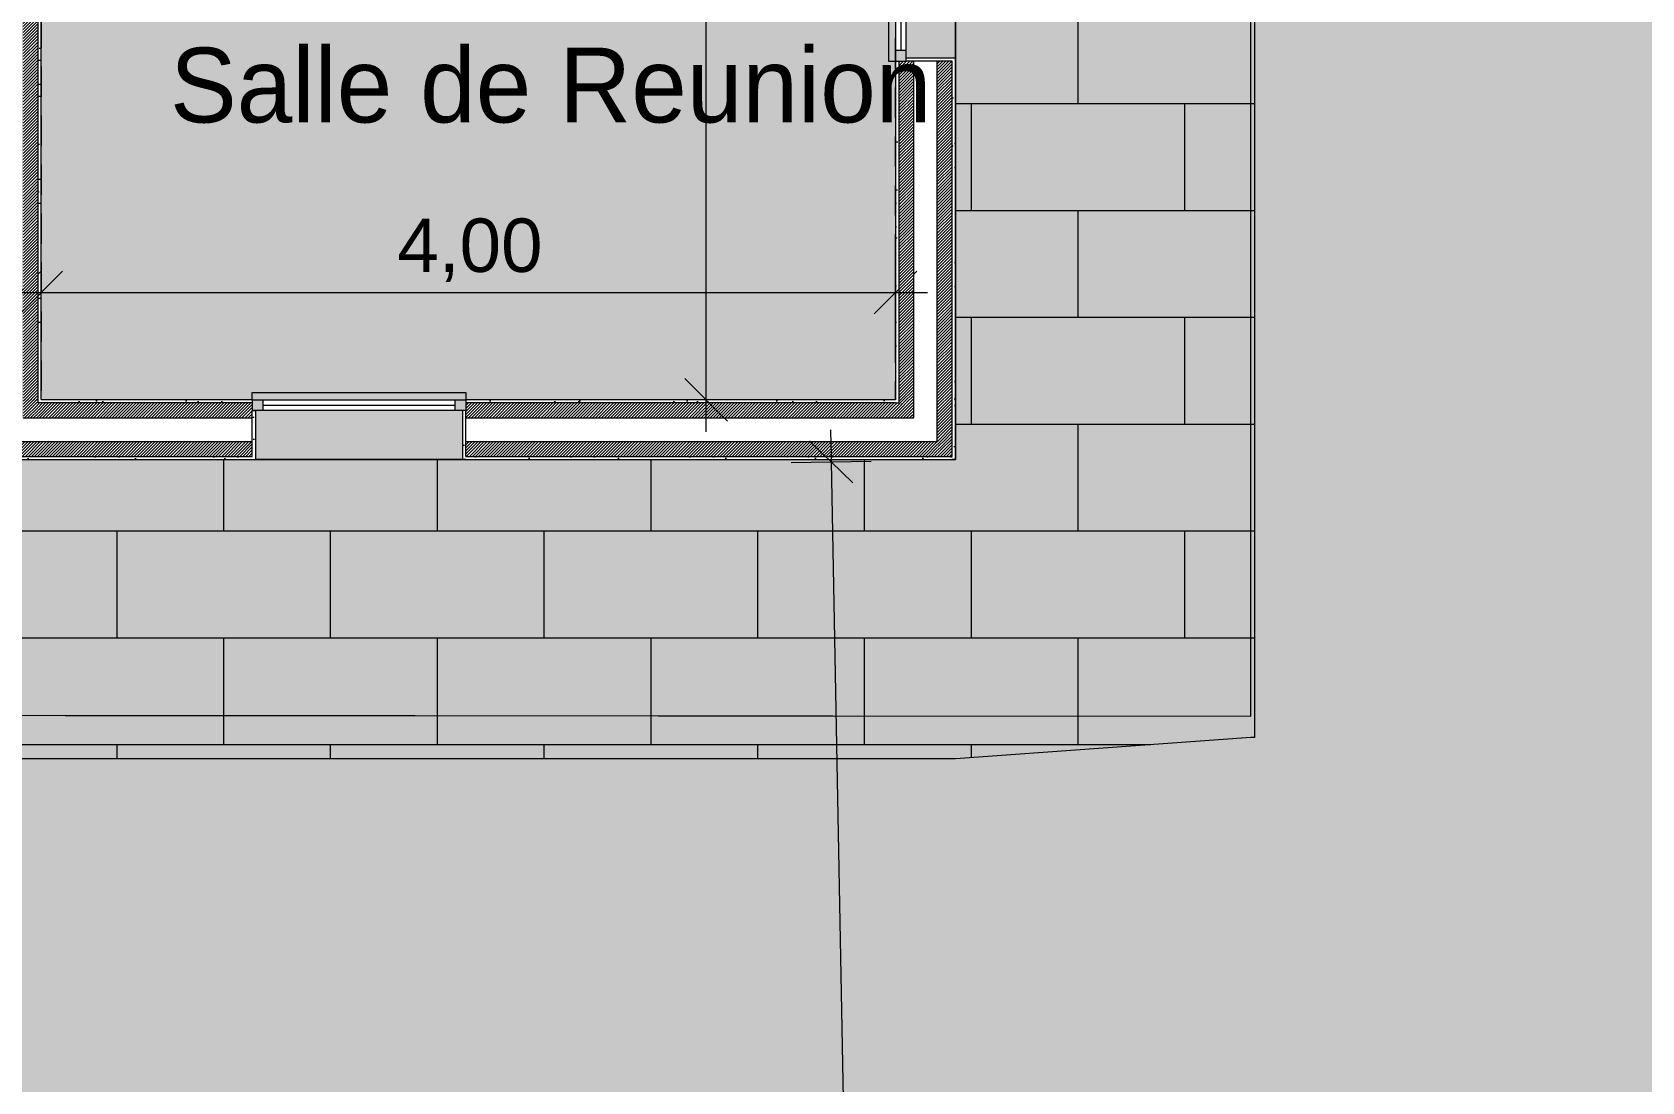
# Model space of a CAD drawing. Header units: millimetres. Extents: x -284281 to 1648660, y -821378 to -151356.
# Drawn here: x 458603 to 466140, y -264077 to -259166 of the extents above; entities that cross this region are included whole.
import ezdxf

# ---------------------------------------------------------------- set-up
doc = ezdxf.new("R2010")
doc.units = ezdxf.units.MM
doc.header["$MEASUREMENT"] = 0
doc.set_wipeout_variables(frame=1)
for name, pattern in [('Tirets', [229.305464, 141.111124, -88.19434]), ('Traits', [282.222223, 141.111112, -141.111112]), ('Wipeout_Contour', [1000, 0, -1000])]:
    doc.linetypes.add(name, pattern=pattern)
for name, color, linetype in [('Cotations - 1_100', 7, 'Continuous'), ('Fenêtres ARCHICAD', 7, 'Continuous'), ('Hachure', 7, 'Continuous'), ('Sols_ Dalles', 7, 'Continuous'), ('Structure - Murs extérieurs', 7, 'Continuous')]:
    doc.layers.add(name, color=color, linetype=linetype)
doc.styles.add('STYLE_GENERE_1', font='AGENCYR.TTF')
doc.styles.add('STYLE_GENERE_2', font='arial.ttf')
doc.dimstyles.new('STYLE_GENERE__1', dxfattribs={"dimtxt": 250, "dimasz": 190, "dimexe": 0.18, "dimexo": 0.0625, "dimgap": 0, "dimtad": 1, "dimtih": 1, "dimtoh": 1, "dimlfac": 0.001, "dimzin": 0, "dimdsep": 46, "dimtxsty": 'STYLE_GENERE_2', "dimblk": 'ARROWHEAD_6', "dimblk1": 'ARROWHEAD_6', "dimblk2": 'ARROWHEAD_6', "dimcen": 0.09, "dimse1": 1, "dimse2": 1, "dimclrd": 7, "dimclre": 7, "dimclrt": 7, "dimazin": 0, "dimtfac": 1, "dimtdec": 4, "dimtmove": 0, "dimatfit": 3, "dimfxl": 1, "dimtolj": 1, "dimtzin": 0, "dimarcsym": 0})
doc.dimstyles.new('STYLE_GENERE__2', dxfattribs={"dimtxt": 250, "dimasz": 190, "dimexe": 0.18, "dimexo": 0.0625, "dimgap": 0, "dimtad": 1, "dimlfac": 0.001, "dimzin": 0, "dimdsep": 46, "dimtxsty": 'STYLE_GENERE_2', "dimblk": 'ARROWHEAD_6', "dimblk1": 'ARROWHEAD_6', "dimblk2": 'ARROWHEAD_6', "dimcen": 0.09, "dimse1": 1, "dimse2": 1, "dimclrd": 7, "dimclre": 7, "dimclrt": 7, "dimazin": 0, "dimtfac": 1, "dimtdec": 4, "dimtmove": 0, "dimatfit": 3, "dimfxl": 1, "dimtolj": 1, "dimtzin": 0, "dimarcsym": 0})
pattern_1 = [(45, (0, 175), (-55.684659, 55.684659), [0, -52.5, 0, -78.75]), (110, (175, 175), (74.000794, 26.934086), [0, -38.5, 0, -66.5])]
pattern_2 = [(45, (0, 0), (-7.07106781, 7.07106781), [])]

# ---------------------------------------------------------------- blocks, each defined once
blk = doc.blocks.new('Dalle_31_2', base_point=(360548, -295062.6))
at = {"linetype": 'Continuous', "lineweight": 0, "true_color": 0x6f6f6f}
h = blk.add_hatch(color=8, dxfattribs=at)
h.paths.add_polyline_path([(360548, -295062.6), (487920.3, -293826.9), (487920.3, -270902.7), (487462.6, -270902.7), (472885.8, -271040.8), (472885.8, -271062.3, 0.001346), (472885.8, -271073), (472896.7, -273095.2, -0.414214), (470907.5, -275106), (462184.1, -275106, -0.005189), (462131, -275116.1), (454147.5, -275196.2), (438770.5, -275253.2, -0.386553), (436572.6, -273475.4, -0.025189), (436562.2, -273329.3), (436569.5, -267730.3, -0.098562), (436800.2, -266943.7), (436817.2, -266951.5, -0.258849), (438655, -265605.8), (438652.7, -265587.3), (439337.1, -265587.3), (439337.1, -265687.3), (439337.1, -270687.3), (469237.1, -270687.3), (469237.1, -265687.3), (470907.5, -265687.3), (472605.1, -265687.3), (472605.1, -163737.6), (371862.6, -163737.6), (371862.6, -271040.6), (371883, -271040.6), (371883.2, -272000.5), (371882.7, -272000.5, -0.409427), (367883.2, -275935), (360548, -275935)])
h.paths.add_polyline_path([(377135.1, -260640), (373845.1, -260640), (373845.1, -248365), (373845.1, -243090), (373845.1, -242190), (377135.1, -242190)], flags=0)
h.paths.add_polyline_path([(380203, -193810.6), (380203, -171995.6), (431505.8, -171995.6), (464309.6, -171995.6), (464309.6, -262265.6), (464309.6, -262365.6), (438593.7, -262350.6), (437925.6, -262350.6), (436549.6, -262350.6), (436549.6, -189810.6), (412055.1, -189810.6), (412055.1, -201780.6), (412055.1, -204495.6), (415454.1, -204495.6), (415454.1, -208495.6), (415454.1, -218295.6), (405655.1, -218295.6), (405655.1, -222495.6), (415474.6, -222495.6), (415474.6, -260810.6), (380203, -260810.6), (380203, -230015.6)], flags=0)
h.paths.add_polyline_path([(381436.6, -269433.9, -0.090319), (381558.3, -268727.6, -0.201449), (382612.2, -267592.7, -0.104211), (383417.5, -267415.1), (384017.5, -267409.4, -0.104045), (384824.9, -267571.2, -0.238255), (385983.8, -268953.3, -0.055189), (386036.4, -269390.3), (386038.4, -269611.4), (386050.6, -270890.3), (385792.1, -271892.8, -0.267949), (384069.6, -272909.1), (383469.6, -272914.8, -0.193717), (382078.8, -272370.2, -0.070569), (381728.2, -271931.3, -0.131652), (381450.8, -270933.8)], flags=0)
h.paths.add_polyline_path([(392016.5, -273452.1), (392030, -267377.8, -0.380557), (394016.5, -265609.8), (394094.2, -265609.8), (394094.2, -270609.8), (409094.2, -270609.8), (409094.2, -265609.8), (414055.7, -265609.8, -0.414214), (415555.7, -267109.8), (415555.7, -273660.7, -0.345502), (413836.8, -275433.4), (394027.3, -275599, -0.415791), (392016.5, -273599)], flags=0)
h.paths.add_polyline_path([(424209.6, -271504.1, -0.134474), (423930.5, -270484.9), (423930.5, -268984.9, -0.414214), (425930.5, -266984.9), (426530.5, -266984.9, -0.414214), (428530.5, -268984.9), (428530.5, -270484.9, -0.12882), (428273.5, -271465.6, -0.270936), (426530.5, -272484.9), (425930.5, -272484.9, -0.26498)], flags=0)
at = {"color": 9, "linetype": 'Continuous', "lineweight": 5, "flags": 128}
blk.add_lwpolyline([(380203, -193810.6), (380203, -230015.6), (380203, -260810.6), (415474.6, -260810.6), (415474.6, -222495.6), (405655.1, -222495.6), (405655.1, -218295.6), (415454.1, -218295.6), (415454.1, -208495.6), (415454.1, -204495.6), (412055.1, -204495.6), (412055.1, -201780.6), (412055.1, -189810.6), (436549.6, -189810.6), (436549.6, -262350.6), (437925.6, -262350.6), (438593.7, -262350.6), (464309.6, -262365.6), (464309.6, -262265.6), (464309.6, -171995.6), (431505.8, -171995.6), (380203, -171995.6)], close=True, dxfattribs=at)
blk = doc.blocks.new('Dalle_41_2', base_point=(436549.6, -253415.6))
at = {"layer": 'Sols_ Dalles', "linetype": 'Continuous', "lineweight": 0, "true_color": 0x2e271c}
blk.add_hatch(color=250, dxfattribs=at).paths.add_polyline_path([(436549.6, -253415.6), (436549.6, -262350.9), (464309.6, -262365.6), (464309.6, -253415.6), (462925.6, -253415.6), (462925.6, -261165.6), (450865.6, -261165.6), (450865.6, -259365.6), (449225.6, -259365.6), (449225.6, -261165.6), (437925.1, -261165.6), (437925.1, -257683.7), (439425.1, -257683.7), (439425.1, -256655.6), (437925.1, -256655.6), (437925.1, -253415.6)])
at = {"layer": 'Sols_ Dalles', "color": 250, "linetype": 'Continuous', "lineweight": 5, "true_color": 0x1f1f1f, "flags": 128}
blk.add_lwpolyline([(436549.6, -253415.6), (436549.6, -262350.9), (464309.6, -262365.6), (464309.6, -253415.6), (462925.6, -253415.6), (462925.6, -261165.6), (450865.6, -261165.6), (450865.6, -259365.6), (449225.6, -259365.6), (449225.6, -261165.6), (437925.1, -261165.6), (437925.1, -257683.7), (439425.1, -257683.7), (439425.1, -256655.6), (437925.1, -256655.6), (437925.1, -253415.6)], close=True, dxfattribs=at)
blk = doc.blocks.new('Dalle_48_2', base_point=(437925.1, -253415.6))
at = {"layer": 'Sols_ Dalles', "linetype": 'Continuous', "lineweight": 0, "true_color": 0x393736}
blk.add_hatch(color=250, dxfattribs=at).paths.add_polyline_path([(437925.1, -253415.6), (437925.1, -256655.6), (440005.1, -256655.6), (440005.1, -257683.7), (437925.1, -257683.7), (437925.1, -261165.6), (449210.6, -261165.6), (449210.6, -259085.6), (450865.6, -259085.6), (450865.6, -261165.6), (462925.6, -261165.6), (462925.6, -253415.6)])
at = {"layer": 'Sols_ Dalles', "color": 250, "linetype": 'Continuous', "lineweight": 5, "true_color": 0x1f1f1f, "flags": 128}
blk.add_lwpolyline([(437925.1, -253415.6), (462925.6, -253415.6), (462925.6, -261165.6), (450865.6, -261165.6), (450865.6, -259085.6), (449210.6, -259085.6), (449210.6, -261165.6), (437925.1, -261165.6), (437925.1, -257683.7), (440005.1, -257683.7), (440005.1, -256655.6), (437925.1, -256655.6)], close=True, dxfattribs=at)
blk = doc.blocks.new('Fenêtre 25_5')
at = {"layer": 'Fenêtres ARCHICAD', "color": 7, "linetype": 'Continuous', "lineweight": 5}
for p, q in [((-500, 0), (-500, 33.3)), ((-500, 33.3), (500, 33.3)), ((-500, 0), (-500, -15)), ((-500, 0), (-500, -15)), ((500, 33.3), (500, 0)), ((500, 0), (500, -15)), ((500, 0), (500, -15)), ((-500, -15), (-500, -50)), ((-500, -15), (-500, -50)), ((500, -15), (500, -50)), ((500, -15), (500, -50)), ((-500, -280), (-485, -280)), ((-485, -280), (485, -280)), ((500, -280), (485, -280))]:
    blk.add_line(p, q, dxfattribs=at)
at = {"layer": 'Fenêtres ARCHICAD', "color": 7, "linetype": 'Traits', "lineweight": 5}
blk.add_line((-500, 0), (500, 0), dxfattribs=at)
at = {"color": 254, "linetype": 'Wipeout_Contour', "lineweight": 0, "ltscale": 1805.5395}
blk.add_wipeout([(-450, 0), (-450, -50), (450, -50), (450, 0)], dxfattribs=at).dxf.layer = 'Fenêtres ARCHICAD'
at = {"layer": 'Fenêtres ARCHICAD', "color": 7, "linetype": 'Continuous', "lineweight": 5}
for p, q in [((-500, 0), (-450, 0)), ((-450, 0), (-450, -50)), ((-450, 0), (450, 0)), ((450, -50), (450, 0)), ((450, 0), (500, 0)), ((-450, -50), (-500, -50)), ((-485, -50), (-485, -280)), ((-450, -25), (450, -25)), ((450, -50), (-450, -50)), ((500, -50), (450, -50)), ((485, -50), (485, -280))]:
    blk.add_line(p, q, dxfattribs=at)
blk = doc.blocks.new('Mur_191_2', base_point=(462925.6, -253415.6))
at = {"color": 254, "linetype": 'Wipeout_Contour', "lineweight": 0, "ltscale": 1593427.270959159}
blk.add_wipeout([(462645.6, -260900.6), (462660.6, -260900.6), (462645.6, -260885.6)], dxfattribs=at)
at = {"color": 254, "linetype": 'Wipeout_Contour', "lineweight": 0, "ltscale": 1594510.284848469}
blk.add_wipeout([(462910.6, -261150.6), (462910.6, -261165.6), (462925.6, -261165.6)], dxfattribs=at)
at = {"linetype": 'Continuous', "lineweight": 5, "true_color": 0x5f5f5f}
h = blk.add_hatch(dxfattribs=at)
h.set_pattern_fill('ENDUIT_0002', color=251, style=0, pattern_type=2)
h.set_pattern_definition(pattern_1)
h.paths.add_polyline_path([(462645.6, -260900.6), (462660.6, -260900.6), (462645.6, -260885.6)])
h = blk.add_hatch(dxfattribs=at)
h.set_pattern_fill('ENDUIT_0002', color=251, style=0, pattern_type=2)
h.set_pattern_definition(pattern_1)
h.paths.add_polyline_path([(462910.6, -261150.6), (462910.6, -261165.6), (462925.6, -261165.6)])
at = {"color": 254, "linetype": 'Wipeout_Contour', "lineweight": 0, "ltscale": 1594326.152292577}
blk.add_wipeout([(462840.6, -261150.6), (462910.6, -261150.6), (462840.6, -261080.6)], dxfattribs=at)
at = {"linetype": 'Continuous', "lineweight": 5, "true_color": 0x5f5f5f}
h = blk.add_hatch(dxfattribs=at)
h.set_pattern_fill('BRIQUES_TERRE_CUITE__INT_94', color=251, style=0, pattern_type=2)
h.set_pattern_definition(pattern_2)
h.paths.add_polyline_path([(462840.6, -261150.6), (462910.6, -261150.6), (462840.6, -261080.6)])
at = {"color": 254, "linetype": 'Wipeout_Contour', "lineweight": 0, "ltscale": 1593950.739585649}
blk.add_wipeout([(462730.6, -261080.6), (462840.6, -261080.6), (462730.6, -260970.6)], dxfattribs=at)
at = {"color": 254, "linetype": 'Wipeout_Contour', "lineweight": 0, "ltscale": 1594514.616561768}
blk.add_wipeout([(462910.6, -261150.6), (462925.6, -261165.6), (462925.6, -261150.6)], dxfattribs=at)
at = {"linetype": 'Continuous', "lineweight": 5, "true_color": 0x5f5f5f}
h = blk.add_hatch(dxfattribs=at)
h.set_pattern_fill('ENDUIT_0002', color=251, style=0, pattern_type=2)
h.set_pattern_definition(pattern_1)
h.paths.add_polyline_path([(462910.6, -261150.6), (462925.6, -261165.6), (462925.6, -261150.6)])
at = {"color": 254, "linetype": 'Wipeout_Contour', "lineweight": 0, "ltscale": 1593590.515396934}
blk.add_wipeout([(462660.6, -260970.6), (462730.6, -260970.6), (462660.6, -260900.6)], dxfattribs=at)
at = {"linetype": 'Continuous', "lineweight": 5, "true_color": 0x5f5f5f}
h = blk.add_hatch(dxfattribs=at)
h.set_pattern_fill('BRIQUES_TERRE_CUITE__INT_94', color=251, style=0, pattern_type=2)
h.set_pattern_definition(pattern_2)
h.paths.add_polyline_path([(462660.6, -260970.6), (462730.6, -260970.6), (462660.6, -260900.6)])
at = {"color": 254, "linetype": 'Wipeout_Contour', "lineweight": 0, "ltscale": 2124189.179932085}
blk.add_wipeout([(462910.6, -261150.6), (462925.6, -261150.6), (462925.6, -259301), (462910.6, -259301)], dxfattribs=at)
at = {"linetype": 'Continuous', "lineweight": 5, "true_color": 0x5f5f5f}
h = blk.add_hatch(dxfattribs=at)
h.set_pattern_fill('ENDUIT_0002', color=251, style=0, pattern_type=2)
h.set_pattern_definition(pattern_1)
h.paths.add_polyline_path([(462910.6, -261150.6), (462925.6, -261150.6), (462925.6, -259301), (462910.6, -259301)])
at = {"color": 254, "linetype": 'Wipeout_Contour', "lineweight": 0, "ltscale": 1593431.606614457}
blk.add_wipeout([(462645.6, -260885.6), (462660.6, -260900.6), (462660.6, -260885.6)], dxfattribs=at)
at = {"linetype": 'Continuous', "lineweight": 5, "true_color": 0x5f5f5f}
h = blk.add_hatch(dxfattribs=at)
h.set_pattern_fill('ENDUIT_0002', color=251, style=0, pattern_type=2)
h.set_pattern_definition(pattern_1)
h.paths.add_polyline_path([(462645.6, -260885.6), (462660.6, -260900.6), (462660.6, -260885.6)])
at = {"color": 254, "linetype": 'Wipeout_Contour', "lineweight": 0, "ltscale": 1594351.365016272}
blk.add_wipeout([(462840.6, -261080.6), (462910.6, -261150.6), (462910.6, -261080.6)], dxfattribs=at)
at = {"linetype": 'Continuous', "lineweight": 5, "true_color": 0x5f5f5f}
h = blk.add_hatch(dxfattribs=at)
h.set_pattern_fill('BRIQUES_TERRE_CUITE__INT_94', color=251, style=0, pattern_type=2)
h.set_pattern_definition(pattern_2)
h.paths.add_polyline_path([(462840.6, -261080.6), (462910.6, -261150.6), (462910.6, -261080.6)])
at = {"color": 7, "linetype": 'Continuous', "lineweight": 5}
blk.add_line((462840.6, -261150.6), (462910.6, -261150.6), dxfattribs=at)
at = {"color": 7, "linetype": 'Continuous', "lineweight": 5, "flags": 128}
blk.add_lwpolyline([(462925.6, -261165.6), (462910.6, -261165.6)], dxfattribs=at)
at = {"color": 254, "linetype": 'Wipeout_Contour', "lineweight": 0, "ltscale": 2123004.806016696}
blk.add_wipeout([(462645.6, -260885.6), (462660.6, -260885.6), (462660.6, -259301), (462645.6, -259301)], dxfattribs=at)
at = {"linetype": 'Continuous', "lineweight": 5, "true_color": 0x5f5f5f}
h = blk.add_hatch(dxfattribs=at)
h.set_pattern_fill('ENDUIT_0002', color=251, style=0, pattern_type=2)
h.set_pattern_definition(pattern_1)
h.paths.add_polyline_path([(462645.6, -260885.6), (462660.6, -260885.6), (462660.6, -259301), (462645.6, -259301)])
at = {"color": 254, "linetype": 'Wipeout_Contour', "lineweight": 0, "ltscale": 2123972.2058544}
blk.add_wipeout([(462840.6, -261080.6), (462910.6, -261080.6), (462910.6, -259301), (462840.6, -259301)], dxfattribs=at)
at = {"linetype": 'Continuous', "lineweight": 5, "true_color": 0x5f5f5f}
h = blk.add_hatch(dxfattribs=at)
h.set_pattern_fill('BRIQUES_TERRE_CUITE__INT_94', color=251, style=0, pattern_type=2)
h.set_pattern_definition(pattern_2)
h.paths.add_polyline_path([(462840.6, -261080.6), (462910.6, -261080.6), (462910.6, -259301), (462840.6, -259301)])
at = {"color": 7, "linetype": 'Continuous', "lineweight": 5}
blk.add_line((462910.6, -261150.6), (462910.6, -261080.6), dxfattribs=at)
at = {"color": 254, "linetype": 'Wipeout_Contour', "lineweight": 0, "ltscale": 1593991.147699923}
blk.add_wipeout([(462730.6, -260970.6), (462840.6, -261080.6), (462840.6, -260970.6)], dxfattribs=at)
at = {"color": 7, "linetype": 'Continuous', "lineweight": 5}
blk.add_line((462730.6, -261080.6), (462840.6, -261080.6), dxfattribs=at)
at = {"color": 254, "linetype": 'Wipeout_Contour', "lineweight": 0, "ltscale": 2123550.316266697}
blk.add_wipeout([(462840.6, -259301), (462730.6, -259301), (462730.6, -260970.6), (462840.6, -260970.6)], dxfattribs=at)
at = {"color": 7, "linetype": 'Continuous', "lineweight": 5}
blk.add_line((462840.6, -261080.6), (462840.6, -260970.6), dxfattribs=at)
at = {"color": 254, "linetype": 'Wipeout_Contour', "lineweight": 0, "ltscale": 1593615.740436903}
blk.add_wipeout([(462660.6, -260900.6), (462730.6, -260970.6), (462730.6, -260900.6)], dxfattribs=at)
at = {"linetype": 'Continuous', "lineweight": 5, "true_color": 0x5f5f5f}
h = blk.add_hatch(dxfattribs=at)
h.set_pattern_fill('BRIQUES_TERRE_CUITE__INT_94', color=251, style=0, pattern_type=2)
h.set_pattern_definition(pattern_2)
h.paths.add_polyline_path([(462660.6, -260900.6), (462730.6, -260970.6), (462730.6, -260900.6)])
at = {"color": 7, "linetype": 'Continuous', "lineweight": 5}
blk.add_line((462660.6, -260970.6), (462730.6, -260970.6), dxfattribs=at)
at = {"color": 254, "linetype": 'Wipeout_Contour', "lineweight": 0, "ltscale": 2653567.501943607}
blk.add_wipeout([(462695.6, -259301), (462660.6, -259301), (462660.6, -260900.6), (462730.6, -260900.6), (462730.6, -259301)], dxfattribs=at)
at = {"linetype": 'Continuous', "lineweight": 5, "true_color": 0x5f5f5f}
h = blk.add_hatch(dxfattribs=at)
h.set_pattern_fill('BRIQUES_TERRE_CUITE__INT_94', color=251, style=0, pattern_type=2)
h.set_pattern_definition(pattern_2)
h.paths.add_polyline_path([(462695.6, -259301), (462660.6, -259301), (462660.6, -260900.6), (462730.6, -260900.6), (462730.6, -259301)])
at = {"color": 7, "linetype": 'Continuous', "lineweight": 5}
for p, q in [((462645.6, -260900.6), (462660.6, -260900.6)), ((462730.6, -260970.6), (462730.6, -260900.6))]:
    blk.add_line(p, q, dxfattribs=at)
at = {"color": 7, "linetype": 'Continuous', "lineweight": 5, "flags": 128}
blk.add_lwpolyline([(462645.6, -259301), (462645.6, -260885.6)], dxfattribs=at)
at = {"color": 254, "linetype": 'Wipeout_Contour', "lineweight": 0, "ltscale": 2652574.146904989}
blk.add_wipeout([(462925.6, -259286), (462695.6, -259286), (462695.6, -259301), (462910.6, -259301), (462925.6, -259301)], dxfattribs=at)
at = {"linetype": 'Continuous', "lineweight": 5, "true_color": 0x5f5f5f}
h = blk.add_hatch(dxfattribs=at)
h.set_pattern_fill('ENDUIT_0002', color=251, style=0, pattern_type=2)
h.set_pattern_definition(pattern_1)
h.paths.add_polyline_path([(462925.6, -259286), (462695.6, -259286), (462695.6, -259301), (462910.6, -259301), (462925.6, -259301)])
at = {"color": 7, "linetype": 'Continuous', "lineweight": 5}
for p, q in [((462645.6, -259301), (462660.6, -259301)), ((462660.6, -259301), (462660.6, -260900.6)), ((462660.6, -259301), (462695.6, -259301)), ((462695.6, -259286), (462925.6, -259286)), ((462695.6, -259301), (462695.6, -259286)), ((462910.6, -259301), (462695.6, -259301)), ((462730.6, -260900.6), (462730.6, -259301)), ((462840.6, -260970.6), (462840.6, -259301)), ((462910.6, -261080.6), (462910.6, -259301)), ((462925.6, -259301), (462925.6, -259286))]:
    blk.add_line(p, q, dxfattribs=at)
at = {"color": 7, "linetype": 'Continuous', "lineweight": 5, "flags": 128}
blk.add_lwpolyline([(462925.6, -261165.6), (462925.6, -259301)], dxfattribs=at)
at = {"layer": 'Fenêtres ARCHICAD', "color": 7, "linetype": 'Continuous', "lineweight": 5, "xscale": -1, "zscale": 1000, "rotation": 90}
blk.add_blockref('Fenêtre 25_5', (462645.6, -258801), dxfattribs=at)
blk = doc.blocks.new('Mur_205_2', base_point=(458560.6, -261165.6))
at = {"color": 254, "linetype": 'Wipeout_Contour', "lineweight": 0, "ltscale": 2110450.476736632}
blk.add_wipeout([(458630.6, -260885.6), (458560.6, -260885.6), (458560.6, -260900.6), (458630.6, -260900.6)], dxfattribs=at).dxf.layer = 'Structure - Murs extérieurs'
at = {"layer": 'Structure - Murs extérieurs', "linetype": 'Continuous', "lineweight": 5, "true_color": 0x5f5f5f}
h = blk.add_hatch(dxfattribs=at)
h.set_pattern_fill('BRIQUES_TERRE_CUITE__INT_94', color=251, style=0, pattern_type=2)
h.set_pattern_definition(pattern_2)
h.paths.add_polyline_path([(458630.6, -260885.6), (458560.6, -260885.6), (458560.6, -260900.6), (458630.6, -260900.6)])
at = {"color": 254, "linetype": 'Wipeout_Contour', "lineweight": 0, "ltscale": 2107437.48479078}
blk.add_wipeout([(458645.6, -257689.4), (458630.6, -257689.4), (458630.6, -260885.6), (458645.6, -260885.6)], dxfattribs=at).dxf.layer = 'Structure - Murs extérieurs'
at = {"layer": 'Structure - Murs extérieurs', "linetype": 'Continuous', "lineweight": 5, "true_color": 0x5f5f5f}
h = blk.add_hatch(dxfattribs=at)
h.set_pattern_fill('ENDUIT_0002', color=251, style=0, pattern_type=2)
h.set_pattern_definition(pattern_1)
h.paths.add_polyline_path([(458645.6, -257689.4), (458630.6, -257689.4), (458630.6, -260885.6), (458645.6, -260885.6)])
at = {"color": 254, "linetype": 'Wipeout_Contour', "lineweight": 0, "ltscale": 2107557.943611092}
blk.add_wipeout([(458560.6, -257963.3), (458560.6, -260885.6), (458630.6, -260885.6), (458630.6, -257963.3)], dxfattribs=at).dxf.layer = 'Structure - Murs extérieurs'
at = {"layer": 'Structure - Murs extérieurs', "linetype": 'Continuous', "lineweight": 5, "true_color": 0x5f5f5f}
h = blk.add_hatch(dxfattribs=at)
h.set_pattern_fill('BRIQUES_TERRE_CUITE__INT_94', color=251, style=0, pattern_type=2)
h.set_pattern_definition(pattern_2)
h.paths.add_polyline_path([(458560.6, -257963.3), (458560.6, -260885.6), (458630.6, -260885.6), (458630.6, -257963.3)])
at = {"layer": 'Structure - Murs extérieurs', "color": 7, "linetype": 'Continuous', "lineweight": 5}
for p, q in [((458630.6, -260885.6), (458630.6, -257963.3)), ((458630.6, -260900.6), (458630.6, -260885.6))]:
    blk.add_line(p, q, dxfattribs=at)
at = {"layer": 'Structure - Murs extérieurs', "color": 7, "linetype": 'Continuous', "lineweight": 5, "flags": 128}
blk.add_lwpolyline([(458645.6, -260885.6), (458645.6, -257689.4)], dxfattribs=at)
blk = doc.blocks.new('Mur_289_2', base_point=(462925.6, -261165.6))
at = {"color": 254, "linetype": 'Wipeout_Contour', "lineweight": 0, "ltscale": 2110598.239563384}
blk.add_wipeout([(458645.6, -260885.6), (458630.6, -260885.6), (458630.6, -260900.6), (458645.6, -260900.6)], dxfattribs=at)
at = {"color": 254, "linetype": 'Wipeout_Contour', "lineweight": 0, "ltscale": 2121042.893771754}
blk.add_wipeout([(460633.4, -260900.6), (462645.6, -260900.6), (462645.6, -260885.6), (460633.4, -260885.6)], dxfattribs=at)
at = {"color": 254, "linetype": 'Wipeout_Contour', "lineweight": 0, "ltscale": 2110952.043947343}
blk.add_wipeout([(457544, -261150.6), (457544, -261165.6), (459633.4, -261165.6), (459633.4, -261150.6)], dxfattribs=at)
at = {"color": 254, "linetype": 'Wipeout_Contour', "lineweight": 0, "ltscale": 2122026.199922211}
blk.add_wipeout([(460633.4, -261150.6), (460633.4, -261165.6), (462910.6, -261165.6), (462910.6, -261150.6)], dxfattribs=at)
at = {"linetype": 'Continuous', "lineweight": 5, "true_color": 0x5f5f5f}
h = blk.add_hatch(dxfattribs=at)
h.set_pattern_fill('ENDUIT_0002', color=251, style=0, pattern_type=2)
h.set_pattern_definition(pattern_1)
h.paths.add_polyline_path([(458645.6, -260885.6), (458630.6, -260885.6), (458630.6, -260900.6), (458645.6, -260900.6)])
h = blk.add_hatch(dxfattribs=at)
h.set_pattern_fill('ENDUIT_0002', color=251, style=0, pattern_type=2)
h.set_pattern_definition(pattern_1)
h.paths.add_polyline_path([(460633.4, -260900.6), (462645.6, -260900.6), (462645.6, -260885.6), (460633.4, -260885.6)])
h = blk.add_hatch(dxfattribs=at)
h.set_pattern_fill('ENDUIT_0002', color=251, style=0, pattern_type=2)
h.set_pattern_definition(pattern_1)
h.paths.add_polyline_path([(457544, -261150.6), (457544, -261165.6), (459633.4, -261165.6), (459633.4, -261150.6)])
h = blk.add_hatch(dxfattribs=at)
h.set_pattern_fill('ENDUIT_0002', color=251, style=0, pattern_type=2)
h.set_pattern_definition(pattern_1)
h.paths.add_polyline_path([(460633.4, -261150.6), (460633.4, -261165.6), (462910.6, -261165.6), (462910.6, -261150.6)])
at = {"color": 254, "linetype": 'Wipeout_Contour', "lineweight": 0, "ltscale": 2112342.024570296}
blk.add_wipeout([(458645.6, -260900.6), (459633.4, -260900.6), (459633.4, -260885.6), (458645.6, -260885.6)], dxfattribs=at)
at = {"color": 254, "linetype": 'Wipeout_Contour', "lineweight": 0, "ltscale": 2110867.925418119}
blk.add_wipeout([(457544, -261150.6), (459633.4, -261150.6), (459633.4, -261080.6), (457544, -261080.6)], dxfattribs=at)
at = {"color": 254, "linetype": 'Wipeout_Contour', "lineweight": 0, "ltscale": 2121820.584122718}
blk.add_wipeout([(460633.4, -261150.6), (462840.6, -261150.6), (462840.6, -261080.6), (460633.4, -261080.6)], dxfattribs=at)
at = {"linetype": 'Continuous', "lineweight": 5, "true_color": 0x5f5f5f}
h = blk.add_hatch(dxfattribs=at)
h.set_pattern_fill('ENDUIT_0002', color=251, style=0, pattern_type=2)
h.set_pattern_definition(pattern_1)
h.paths.add_polyline_path([(458645.6, -260900.6), (459633.4, -260900.6), (459633.4, -260885.6), (458645.6, -260885.6)])
h = blk.add_hatch(dxfattribs=at)
h.set_pattern_fill('BRIQUES_TERRE_CUITE__INT_94', color=251, style=0, pattern_type=2)
h.set_pattern_definition(pattern_2)
h.paths.add_polyline_path([(457544, -261150.6), (459633.4, -261150.6), (459633.4, -261080.6), (457544, -261080.6)])
h = blk.add_hatch(dxfattribs=at)
h.set_pattern_fill('BRIQUES_TERRE_CUITE__INT_94', color=251, style=0, pattern_type=2)
h.set_pattern_definition(pattern_2)
h.paths.add_polyline_path([(460633.4, -261150.6), (462840.6, -261150.6), (462840.6, -261080.6), (460633.4, -261080.6)])
at = {"color": 7, "linetype": 'Continuous', "lineweight": 5}
blk.add_line((462840.6, -261150.6), (462910.6, -261150.6), dxfattribs=at)
at = {"color": 254, "linetype": 'Wipeout_Contour', "lineweight": 0, "ltscale": 2110689.824576356}
blk.add_wipeout([(459633.4, -260970.6), (457544, -260970.6), (457544, -261080.6), (459633.4, -261080.6)], dxfattribs=at)
at = {"color": 254, "linetype": 'Wipeout_Contour', "lineweight": 0, "ltscale": 2121451.781348047}
blk.add_wipeout([(462730.6, -260970.6), (460633.4, -260970.6), (460633.4, -261080.6), (462730.6, -261080.6)], dxfattribs=at)
at = {"color": 7, "linetype": 'Continuous', "lineweight": 5}
blk.add_line((462730.6, -261080.6), (462840.6, -261080.6), dxfattribs=at)
at = {"color": 254, "linetype": 'Wipeout_Contour', "lineweight": 0, "ltscale": 2110534.54663781}
blk.add_wipeout([(458630.6, -260900.6), (458560.6, -260900.6), (458560.6, -260970.6), (458630.6, -260970.6)], dxfattribs=at)
at = {"color": 254, "linetype": 'Wipeout_Contour', "lineweight": 0, "ltscale": 2650558.888471238}
blk.add_wipeout([(460633.4, -260900.6), (460633.4, -260935.6), (460633.4, -260970.6), (462660.6, -260970.6), (462660.6, -260900.6)], dxfattribs=at)
at = {"linetype": 'Continuous', "lineweight": 5, "true_color": 0x5f5f5f}
h = blk.add_hatch(dxfattribs=at)
h.set_pattern_fill('BRIQUES_TERRE_CUITE__INT_94', color=251, style=0, pattern_type=2)
h.set_pattern_definition(pattern_2)
h.paths.add_polyline_path([(458630.6, -260900.6), (458560.6, -260900.6), (458560.6, -260970.6), (458630.6, -260970.6)])
h = blk.add_hatch(dxfattribs=at)
h.set_pattern_fill('BRIQUES_TERRE_CUITE__INT_94', color=251, style=0, pattern_type=2)
h.set_pattern_definition(pattern_2)
h.paths.add_polyline_path([(460633.4, -260900.6), (460633.4, -260935.6), (460633.4, -260970.6), (462660.6, -260970.6), (462660.6, -260900.6)])
at = {"color": 7, "linetype": 'Continuous', "lineweight": 5}
for p, q in [((462645.6, -260900.6), (462660.6, -260900.6)), ((462660.6, -260970.6), (462730.6, -260970.6))]:
    blk.add_line(p, q, dxfattribs=at)
at = {"color": 7, "linetype": 'Continuous', "lineweight": 5, "flags": 128}
blk.add_lwpolyline([(462645.6, -260885.6), (460633.4, -260885.6)], dxfattribs=at)
at = {"color": 254, "linetype": 'Wipeout_Contour', "lineweight": 0, "ltscale": 2640935.422778354}
blk.add_wipeout([(459633.4, -260900.6), (458630.6, -260900.6), (458630.6, -260970.6), (459633.4, -260970.6), (459633.4, -260935.6)], dxfattribs=at)
at = {"color": 254, "linetype": 'Wipeout_Contour', "lineweight": 0, "ltscale": 2647335.379469098}
blk.add_wipeout([(460618.4, -261165.6), (460633.4, -261165.6), (460633.4, -261150.6), (460633.4, -260935.6), (460618.4, -260935.6)], dxfattribs=at)
at = {"linetype": 'Continuous', "lineweight": 5, "true_color": 0x5f5f5f}
h = blk.add_hatch(dxfattribs=at)
h.set_pattern_fill('BRIQUES_TERRE_CUITE__INT_94', color=251, style=0, pattern_type=2)
h.set_pattern_definition(pattern_2)
h.paths.add_polyline_path([(459633.4, -260900.6), (458630.6, -260900.6), (458630.6, -260970.6), (459633.4, -260970.6), (459633.4, -260935.6)])
h = blk.add_hatch(dxfattribs=at)
h.set_pattern_fill('ENDUIT_0002', color=251, style=0, pattern_type=2)
h.set_pattern_definition(pattern_1)
h.paths.add_polyline_path([(460618.4, -261165.6), (460633.4, -261165.6), (460633.4, -261150.6), (460633.4, -260935.6), (460618.4, -260935.6)])
at = {"color": 7, "linetype": 'Continuous', "lineweight": 5}
for p, q in [((458630.6, -260900.6), (458630.6, -260885.6)), ((460633.4, -260885.6), (460633.4, -260900.6)), ((462645.6, -260900.6), (460633.4, -260900.6)), ((460633.4, -260900.6), (460633.4, -260935.6)), ((458560.6, -260970.6), (458630.6, -260970.6)), ((460618.4, -260935.6), (460618.4, -261165.6)), ((460633.4, -260935.6), (460618.4, -260935.6)), ((460633.4, -261150.6), (460633.4, -260935.6)), ((460633.4, -260970.6), (462660.6, -260970.6)), ((460633.4, -261080.6), (462730.6, -261080.6)), ((460633.4, -261165.6), (460618.4, -261165.6)), ((460633.4, -261150.6), (462840.6, -261150.6))]:
    blk.add_line(p, q, dxfattribs=at)
at = {"color": 7, "linetype": 'Continuous', "lineweight": 5, "flags": 128}
for points in [[(459633.4, -260885.6), (458645.6, -260885.6)], [(460633.4, -261165.6), (462910.6, -261165.6)]]:
    blk.add_lwpolyline(points, dxfattribs=at)
at = {"color": 254, "linetype": 'Wipeout_Contour', "lineweight": 0, "ltscale": 2643039.657019198}
blk.add_wipeout([(459633.4, -261165.6), (459648.4, -261165.6), (459648.4, -260935.6), (459633.4, -260935.6), (459633.4, -261150.6)], dxfattribs=at)
at = {"linetype": 'Continuous', "lineweight": 5, "true_color": 0x5f5f5f}
h = blk.add_hatch(dxfattribs=at)
h.set_pattern_fill('ENDUIT_0002', color=251, style=0, pattern_type=2)
h.set_pattern_definition(pattern_1)
h.paths.add_polyline_path([(459633.4, -261165.6), (459648.4, -261165.6), (459648.4, -260935.6), (459633.4, -260935.6), (459633.4, -261150.6)])
at = {"color": 7, "linetype": 'Continuous', "lineweight": 5}
for p, q in [((459633.4, -260900.6), (458630.6, -260900.6)), ((459633.4, -260885.6), (459633.4, -260900.6)), ((459633.4, -260900.6), (459633.4, -260935.6)), ((458630.6, -260970.6), (459633.4, -260970.6)), ((459633.4, -260935.6), (459648.4, -260935.6)), ((459633.4, -261150.6), (459633.4, -260935.6)), ((459648.4, -260935.6), (459648.4, -261165.6)), ((457544, -261080.6), (459633.4, -261080.6)), ((457544, -261150.6), (459633.4, -261150.6)), ((459633.4, -261165.6), (459648.4, -261165.6))]:
    blk.add_line(p, q, dxfattribs=at)
at = {"color": 7, "linetype": 'Continuous', "lineweight": 5, "flags": 128}
blk.add_lwpolyline([(457544, -261165.6), (459633.4, -261165.6)], dxfattribs=at)
at = {"layer": 'Fenêtres ARCHICAD', "color": 7, "linetype": 'Continuous', "lineweight": 5, "zscale": 1000}
blk.add_blockref('Fenêtre 25_5', (460133.4, -260885.6), dxfattribs=at)
blk = doc.blocks.new('*D969')
at = {"layer": 'Cotations - 1_100', "color": 7, "linetype": 'Continuous', "lineweight": 5, "transparency": 16777216}
for p, q in [((455545.6, -260571.5), (455545.6, -260196.5)), ((458545.6, -260571.5), (458545.6, -260196.5)), ((455645.6, -260284), (455445.6, -260484)), ((458445.6, -260484), (458645.6, -260284)), ((455545.6, -260384), (458545.6, -260384))]:
    blk.add_line(p, q, dxfattribs=at)
at = {"layer": 'Cotations - 1_100', "color": 7, "lineweight": 5, "transparency": 16777216, "char_height": 250, "attachment_point": 7, "style": 'STYLE_GENERE_2'}
for s, insert in [('\\A1;{\\pql;\\fArial|b0|i0|c0|p38;3,00}', (456380.4, -260334)), ('\\A1;{\\pql;\\fArial|b0|i0|c0|p38;0,10}', (457780.4, -260334))]:
    blk.add_mtext(s, dxfattribs=dict(at, insert=insert))
blk = doc.blocks.new('ARROWHEAD_6')
at = {"color": 0, "linetype": 'Continuous', "lineweight": 0}
for p, q in [((-0.5, -0.5), (0.5, 0.5)), ((0, 0), (-1, 0))]:
    blk.add_line(p, q, dxfattribs=at)
blk = doc.blocks.new('*D970')
at = {"layer": 'Cotations - 1_100', "color": 7, "linetype": 'Continuous', "lineweight": 5, "transparency": 16777216}
for p, q in [((458545.6, -260571.5), (458545.6, -260196.5)), ((458645.6, -260571.5), (458645.6, -260196.5)), ((458445.6, -260484), (458645.6, -260284)), ((458745.6, -260284), (458545.6, -260484)), ((458545.6, -260384), (458645.6, -260384))]:
    blk.add_line(p, q, dxfattribs=at)
blk = doc.blocks.new('*D971')
at = {"layer": 'Cotations - 1_100', "color": 7, "linetype": 'Continuous', "lineweight": 5, "transparency": 16777216}
for p, q in [((458645.6, -260571.5), (458645.6, -260196.5)), ((462645.6, -260571.5), (462645.6, -260196.5)), ((458745.6, -260284), (458545.6, -260484)), ((462545.6, -260484), (462745.6, -260284)), ((458645.6, -260384), (462645.6, -260384)), ((462645.6, -260384), (462795.6, -260384))]:
    blk.add_line(p, q, dxfattribs=at)
at = {"layer": 'Cotations - 1_100', "color": 7, "lineweight": 5, "transparency": 16777216, "insert": (460313, -260334), "char_height": 250, "attachment_point": 7, "style": 'STYLE_GENERE_2'}
blk.add_mtext('\\A1;{\\pql;\\fArial|b0|i0|c0|p38;4,00}', dxfattribs=at)
blk = doc.blocks.new('*D1079')
at = {"layer": 'Cotations - 1_100', "color": 7, "linetype": 'Continuous', "lineweight": 5, "transparency": 16777216}
for p, q in [((461858.1, -253795.6), (461658.1, -253595.6)), ((461758.1, -253695.6), (461758.1, -253545.6)), ((461945.6, -253695.6), (461570.6, -253695.6)), ((461758.1, -260885.6), (461758.1, -253695.6)), ((461658.1, -260785.6), (461858.1, -260985.6)), ((461945.6, -260885.6), (461570.6, -260885.6)), ((461758.1, -261035.6), (461758.1, -260885.6))]:
    blk.add_line(p, q, dxfattribs=at)
at = {"layer": 'Cotations - 1_100', "color": 7, "lineweight": 5, "transparency": 16777216, "insert": (461708.1, -257623.1), "char_height": 250, "attachment_point": 7, "rotation": 90, "style": 'STYLE_GENERE_2'}
blk.add_mtext('\\A1;{\\pql;\\fArial|b0|i0|c0|p38;7,19}', dxfattribs=at)
blk = doc.blocks.new('*D1138')
at = {"layer": 'Cotations - 1_100', "color": 7, "linetype": 'Continuous', "lineweight": 5, "transparency": 16777216}
for p, q in [((462341.6, -261026.4), (462344.4, -261176.4)), ((462446.2, -261274.5), (462242.6, -261078.3)), ((462156.9, -261179.9), (462531.9, -261172.9)), ((462344.4, -261176.4), (462530.4, -271171.4)), ((462428.6, -271073.2), (462632.3, -271269.5)), ((462343, -271174.8), (462717.9, -271167.9)), ((462530.4, -271171.4), (462533.2, -271321.3))]:
    blk.add_line(p, q, dxfattribs=at)
at = {"layer": 'Cotations - 1_100', "color": 7, "lineweight": 5, "transparency": 16777216, "insert": (462479.5, -265745.6), "char_height": 250, "attachment_point": 7, "rotation": 271.06638, "style": 'STYLE_GENERE_2'}
blk.add_mtext('\\A1;{\\pql;\\fArial|b0|i0|c0|p38;10,00}', dxfattribs=at)

msp = doc.modelspace()

# ---------------------------------------------------------------- hatches: boundary and pattern name
at = {"linetype": 'Continuous', "lineweight": 5}
h = msp.add_hatch(dxfattribs=at)
h.set_pattern_fill('PANNEAU_100X50_0002', color=9, style=0, pattern_type=2)
h.set_pattern_definition([(0, (0, 0), (0, 500), []), (90, (0, 0), (-1000, 0), [500, -500]), (90, (500, 500), (-1000, 0), [500, -500])])
h.paths.add_polyline_path([(436505.06106, -262550.57129), (436505.06106, -255066.55709), (436525.06106, -255066.55709), (436525.06106, -253415.57129), (437925.06106, -253415.57129), (437925.06106, -256655.57129), (439725.06106, -256655.57129), (439725.06106, -257683.65976), (437925.06106, -257683.65976), (437925.06106, -261165.57129), (449225.55265, -261165.57129), (449225.55265, -259365.57129), (450865.55265, -259365.57129), (450865.55265, -261165.57129), (462925.55265, -261165.57129), (462925.55265, -253415.57129), (464325.55265, -253415.57129), (464325.55265, -262465.57129), (464309.56388, -262465.57129), (462925.55265, -262565.57129), (439325.55265, -262565.57129), (436549.58703, -262565.57129), (436549.58703, -262550.57129)])
at = {"linetype": 'Continuous', "lineweight": 0, "true_color": 0xfaf9f8}
msp.add_hatch(color=7, dxfattribs=at).paths.add_polyline_path([(462645.55265, -253695.57011), (458645.55265, -253695.57011), (458645.55265, -260885.57129), (462645.55265, -260885.57129)])

# ---------------------------------------------------------------- linework, layer by layer
at = {"color": 7, "linetype": 'Continuous', "lineweight": 5, "flags": 128}
msp.add_lwpolyline([(436505.06106, -262550.57129), (436505.06106, -255066.55709), (436525.06106, -255066.55709), (436525.06106, -253415.57129), (437925.06106, -253415.57129), (437925.06106, -256655.57129), (439725.06106, -256655.57129), (439725.06106, -257683.65976), (437925.06106, -257683.65976), (437925.06106, -261165.57129), (449225.55265, -261165.57129), (449225.55265, -259365.57129), (450865.55265, -259365.57129), (450865.55265, -261165.57129), (462925.55265, -261165.57129), (462925.55265, -253415.57129), (464325.55265, -253415.57129), (464325.55265, -262465.57129), (464309.56388, -262465.57129), (462925.55265, -262565.57129), (439325.55265, -262565.57129), (436549.58703, -262565.57129), (436549.58703, -262550.57129)], close=True, dxfattribs=at)
at = {"color": 7, "linetype": 'Tirets', "lineweight": 5, "flags": 128}
msp.add_lwpolyline([(462645.55265, -253695.57011), (458645.55265, -253695.57011), (458645.55265, -260885.57129), (462645.55265, -260885.57129)], close=True, dxfattribs=at)

# ---------------------------------------------------------------- block references
at = {"color": 9, "linetype": 'Continuous', "lineweight": 5}
msp.add_blockref('Dalle_31_2', (360547.96118, -295062.57111), dxfattribs=at)
at = {"layer": 'Sols_ Dalles', "color": 250, "linetype": 'Continuous', "lineweight": 5, "true_color": 0x1f1f1f}
for name, p in [('Dalle_41_2', (436549.58703, -253415.57129)), ('Dalle_48_2', (437925.06106, -253415.57129))]:
    msp.add_blockref(name, p, dxfattribs=at)

# ---------------------------------------------------------------- next in the draw order: block references
at = {"color": 7, "lineweight": 5}
msp.add_blockref('Mur_191_2', (462925.55265, -253415.57129), dxfattribs=at)
at = {"layer": 'Structure - Murs extérieurs', "color": 211, "lineweight": 5, "true_color": 0xfe55ff}
msp.add_blockref('Mur_205_2', (458560.55265, -261165.57129), dxfattribs=at)

# ---------------------------------------------------------------- next in the draw order: block references
at = {"color": 7, "lineweight": 5}
msp.add_blockref('Mur_289_2', (462925.55265, -261165.57129), dxfattribs=at)

# ---------------------------------------------------------------- next in the draw order: texts
at = {"layer": 'Hachure', "color": 250, "linetype": 'Continuous', "lineweight": 5, "true_color": 0x3f3f3f, "insert": (461031.00269, -259415.63141), "char_height": 350, "attachment_point": 5, "style": 'STYLE_GENERE_1'}
msp.add_mtext('\\A1;{\\pqc;\\fAgency FB|b0|i0|c0|p34;Salle de Reunion}', dxfattribs=at)

# ---------------------------------------------------------------- next in the draw order: dimensions: what is measured, and where the dimension line sits
at = {"layer": 'Cotations - 1_100', "color": 7, "linetype": 'Continuous', "lineweight": 5}
dim = msp.add_linear_dim(base=(458545.55265, -260383.97697), p1=(455545.55265, -259431.92275), p2=(458545.55265, -257290.57129), dimstyle='STYLE_GENERE__1', dxfattribs=at)
dim.commit()
dim.dimension.update_dxf_attribs({"geometry": '*D969', "text_midpoint": (456705.11391, -260208.97697), "dimtype": 160})

# ---------------------------------------------------------------- next in the draw order: hatches: boundary and pattern name
at = {"linetype": 'Continuous', "lineweight": 0, "true_color": 0xa7a7a7}
msp.add_hatch(color=253, dxfattribs=at).paths.add_polyline_path([(454245.94339, -266165.48622, 1), (464245.94339, -266165.48622, 1)])

# ---------------------------------------------------------------- next in the draw order: dimensions: what is measured, and where the dimension line sits
at = {"layer": 'Cotations - 1_100', "color": 7, "linetype": 'Continuous', "lineweight": 5}
for base, p1, p2, angle, picture, middle, turn in [((461758.05795, -253695.57129), (462645.55265, -260885.57129), (462645.55265, -253695.57129), 90, '*D1079', (461583.05795, -257298.43753), 90), ((462530.44398, -271171.35694), (462925.55265, -261165.57129), (463144.53489, -271159.92623), 271.066383088, '*D1138', (462612.25204, -266163.18981), 271.066383088)]:
    dim = msp.add_linear_dim(base=base, p1=p1, p2=p2, angle=angle, dimstyle='STYLE_GENERE__2', dxfattribs=at)
    dim.commit()
    dim.dimension.update_dxf_attribs({"geometry": picture, "text_midpoint": middle, "dimtype": 160, "text_rotation": turn})
for base, p1, p2, picture, middle in [((458645.55265, -260383.97697), (458545.55265, -257290.57129), (458645.55265, -260885.57129), '*D970', (458105.11391, -260208.97697)), ((462645.55265, -260383.97697), (458645.55265, -260885.57129), (462645.55265, -260885.57129), '*D971', (460637.68641, -260208.97697))]:
    dim = msp.add_linear_dim(base=base, p1=p1, p2=p2, dimstyle='STYLE_GENERE__1', dxfattribs=at)
    dim.commit()
    dim.dimension.update_dxf_attribs({"geometry": picture, "text_midpoint": middle, "dimtype": 160})

doc.saveas('drawing.dxf')
